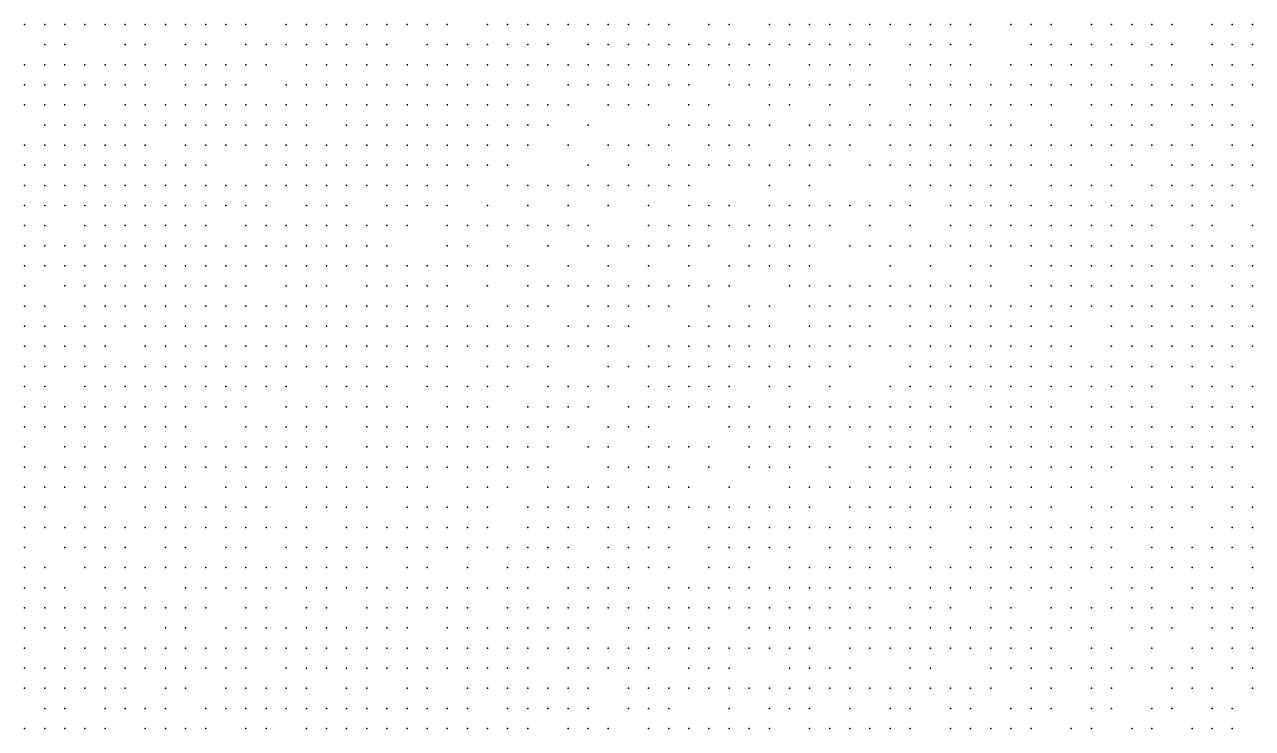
# Model space of a CAD drawing. Extents: x 429 to 793, y 817 to 1241.
# Drawn here: x 520.62 to 565.15, y 1055.32 to 1080.87 of the extents above; entities that cross this region are included whole.
import ezdxf

# ---------------------------------------------------------------- set-up
doc = ezdxf.new("R2010")
doc.units = 0

msp = doc.modelspace()

# ---------------------------------------------------------------- linework, layer by layer
for p in [(520.62, 1080.87, 203.53), (521.35, 1080.87, 204.2), (522.08, 1080.87, 204.663), (522.81, 1080.87, 205.017), (523.54, 1080.87, 205.739), (524.27, 1080.87, 206.213), (525, 1080.87, 206.627), (525.73, 1080.87, 206.96), (526.46, 1080.87, 207.293), (527.19, 1080.87, 207.543), (527.92, 1080.87, 207.777), (528.65, 1080.87, 208.1), (530.11, 1080.87, 209.117), (530.84, 1080.87, 209.36), (531.57, 1080.87, 209.727), (532.3, 1080.87, 209.963), (533.03, 1080.87, 210.33), (533.76, 1080.87, 210.603), (534.49, 1080.87, 210.547), (535.22, 1080.87, 210.82), (535.95, 1080.87, 211.093), (537.41, 1080.87, 211.27), (538.14, 1080.87, 211.563), (538.87, 1080.87, 211.515), (539.6, 1080.87, 211.832), (540.33, 1080.87, 211.82), (541.06, 1080.87, 212.08), (541.79, 1080.87, 212.603), (542.52, 1080.87, 212.6), (543.25, 1080.87, 212.98), (543.98, 1080.87, 213.478), (545.44, 1080.87, 213.715), (546.17, 1080.87, 213.985), (547.63, 1080.87, 214.26), (548.36, 1080.87, 214.573), (549.09, 1080.87, 214.475), (549.82, 1080.87, 214.545), (550.55, 1080.87, 214.685), (551.28, 1080.87, 214.772), (552.01, 1080.87, 214.815), (552.74, 1080.87, 214.672), (553.47, 1080.87, 214.95), (554.2, 1080.87, 214.777), (554.93, 1080.87, 215.053), (556.39, 1080.87, 214.7), (557.12, 1080.87, 214.707), (557.85, 1080.87, 214.713), (559.31, 1080.87, 214.72), (560.04, 1080.87, 214.663), (560.77, 1080.87, 214.548), (561.5, 1080.87, 214.375), (562.23, 1080.87, 214.205), (563.69, 1080.87, 213.975), (564.42, 1080.87, 213.84), (565.15, 1080.87, 213.738), (521.35, 1080.14, 204.09), (522.08, 1080.14, 204.517), (524.27, 1080.14, 206.197), (525, 1080.14, 206.61), (526.46, 1080.14, 207.277), (527.19, 1080.14, 207.61), (528.65, 1080.14, 208.366), (529.38, 1080.14, 208.927), (530.11, 1080.14, 209.273), (530.84, 1080.14, 209.49), (531.57, 1080.14, 209.857), (532.3, 1080.14, 210.093), (533.03, 1080.14, 210.613), (533.76, 1080.14, 210.792), (535.22, 1080.14, 211.15), (535.95, 1080.14, 211.423), (536.68, 1080.14, 211.477), (537.41, 1080.14, 211.62), (538.14, 1080.14, 211.68), (538.87, 1080.14, 212.09), (539.6, 1080.14, 212.15), (541.06, 1080.14, 212.595), (541.79, 1080.14, 212.743), (542.52, 1080.14, 212.82), (543.25, 1080.14, 213.037), (543.98, 1080.14, 213.145), (544.71, 1080.14, 213.073), (545.44, 1080.14, 213.31), (546.17, 1080.14, 213.49), (546.9, 1080.14, 213.918), (547.63, 1080.14, 213.85), (548.36, 1080.14, 214.163), (549.09, 1080.14, 214.063), (549.82, 1080.14, 214.13), (550.55, 1080.14, 214.27), (551.28, 1080.14, 214.357), (552.74, 1080.14, 214.443), (553.47, 1080.14, 214.53), (554.2, 1080.14, 214.587), (554.93, 1080.14, 214.643), (557.12, 1080.14, 214.63), (557.85, 1080.14, 214.607), (558.58, 1080.14, 214.55), (559.31, 1080.14, 214.522), (560.04, 1080.14, 214.433), (560.77, 1080.14, 214.423), (561.5, 1080.14, 214.28), (562.23, 1080.14, 214.137), (563.69, 1080.14, 214.02), (564.42, 1080.14, 213.885), (565.15, 1080.14, 213.833), (520.62, 1079.41, 203.117), (521.35, 1079.41, 203.603), (522.08, 1079.41, 204.477), (522.81, 1079.41, 204.863), (523.54, 1079.41, 205.747), (524.27, 1079.41, 206.16), (525, 1079.41, 206.573), (525.73, 1079.41, 207.092), (526.46, 1079.41, 207.333), (527.19, 1079.41, 207.938), (527.92, 1079.41, 208.047), (528.65, 1079.41, 208.693), (529.38, 1079.41, 209.04), (530.84, 1079.41, 209.62), (531.57, 1079.41, 209.96), (532.3, 1079.41, 210.197), (533.03, 1079.41, 210.537), (533.76, 1079.41, 210.895), (534.49, 1079.41, 211.074), (535.22, 1079.41, 211.253), (535.95, 1079.41, 211.527), (536.68, 1079.41, 211.8), (537.41, 1079.41, 211.97), (538.14, 1079.41, 212.365), (538.87, 1079.41, 212.497), (539.6, 1079.41, 212.76), (540.33, 1079.41, 212.722), (541.06, 1079.41, 212.855), (541.79, 1079.41, 212.947), (542.52, 1079.41, 213.3), (543.25, 1079.41, 213.343), (543.98, 1079.41, 213.647), (544.71, 1079.41, 213.418), (545.44, 1079.41, 213.97), (546.17, 1079.41, 214.01), (546.9, 1079.41, 214.117), (547.63, 1079.41, 214.33), (549.09, 1079.41, 214.383), (549.82, 1079.41, 214.437), (550.55, 1079.41, 214.49), (551.28, 1079.41, 214.697), (552.74, 1079.41, 214.673), (553.47, 1079.41, 214.65), (554.2, 1079.41, 214.753), (554.93, 1079.41, 214.855), (556.39, 1079.41, 214.77), (557.12, 1079.41, 214.72), (557.85, 1079.41, 214.727), (558.58, 1079.41, 214.67), (559.31, 1079.41, 214.643), (560.04, 1079.41, 214.647), (561.5, 1079.41, 214.36), (562.23, 1079.41, 214.248), (563.69, 1079.41, 214.073), (564.42, 1079.41, 213.93), (565.15, 1079.41, 213.852), (520.62, 1078.68, 203.07), (521.35, 1078.68, 203.97), (522.08, 1078.68, 204.357), (522.81, 1078.68, 204.833), (523.54, 1078.68, 205.717), (524.27, 1078.68, 206.123), (525, 1078.68, 206.537), (526.46, 1078.68, 207.28), (527.19, 1078.68, 207.69), (527.92, 1078.68, 208.483), (528.65, 1078.68, 208.807), (530.11, 1078.68, 209.387), (530.84, 1078.68, 209.713), (531.57, 1078.68, 210.037), (532.3, 1078.68, 210.404), (533.03, 1078.68, 210.64), (533.76, 1078.68, 210.913), (534.49, 1078.68, 211.187), (535.22, 1078.68, 211.357), (535.95, 1078.68, 211.63), (536.68, 1078.68, 211.903), (537.41, 1078.68, 212.073), (538.14, 1078.68, 212.32), (538.87, 1078.68, 212.628), (540.33, 1078.68, 213.07), (541.06, 1078.68, 213.293), (541.79, 1078.68, 213.207), (542.52, 1078.68, 213.56), (543.25, 1078.68, 213.77), (543.98, 1078.68, 213.98), (544.71, 1078.68, 214.19), (546.17, 1078.68, 214.397), (546.9, 1078.68, 214.603), (547.63, 1078.68, 214.57), (548.36, 1078.68, 214.86), (549.09, 1078.68, 214.885), (549.82, 1078.68, 214.91), (550.55, 1078.68, 214.96), (551.28, 1078.68, 215.01), (552.74, 1078.68, 215.06), (553.47, 1078.68, 215.11), (554.2, 1078.68, 215.053), (554.93, 1078.68, 215.007), (555.66, 1078.68, 214.973), (556.39, 1078.68, 214.94), (557.12, 1078.68, 214.893), (557.85, 1078.68, 214.847), (558.58, 1078.68, 214.8), (559.31, 1078.68, 214.67), (560.04, 1078.68, 214.63), (560.77, 1078.68, 214.447), (561.5, 1078.68, 214.343), (562.23, 1078.68, 214.232), (562.96, 1078.68, 214.12), (563.69, 1078.68, 214.057), (564.42, 1078.68, 213.93), (565.15, 1078.68, 213.827), (520.62, 1077.95, 202.93), (521.35, 1077.95, 203.85), (522.08, 1077.95, 204.297), (522.81, 1077.95, 204.743), (524.27, 1077.95, 206.063), (525, 1077.95, 206.5), (525.73, 1077.95, 206.91), (526.46, 1077.95, 207.377), (527.19, 1077.95, 208.127), (527.92, 1077.95, 208.523), (528.65, 1077.95, 208.92), (529.38, 1077.95, 209.153), (530.11, 1077.95, 209.48), (530.84, 1077.95, 209.807), (531.57, 1077.95, 210.13), (532.3, 1077.95, 210.481), (533.03, 1077.95, 210.717), (533.76, 1077.95, 210.99), (534.49, 1077.95, 211.263), (535.22, 1077.95, 211.46), (535.95, 1077.95, 211.733), (536.68, 1077.95, 212.007), (537.41, 1077.95, 212.177), (538.14, 1077.95, 212.423), (538.87, 1077.95, 212.758), (539.6, 1077.95, 212.89), (540.33, 1077.95, 213.2), (541.79, 1077.95, 213.41), (542.52, 1077.95, 213.65), (543.25, 1077.95, 213.817), (544.71, 1077.95, 214.045), (545.44, 1077.95, 214.357), (547.63, 1077.95, 214.81), (548.36, 1077.95, 214.822), (549.82, 1077.95, 214.897), (551.28, 1077.95, 214.973), (552.74, 1077.95, 215.027), (553.47, 1077.95, 215.063), (554.2, 1077.95, 215.04), (554.93, 1077.95, 214.97), (555.66, 1077.95, 214.937), (556.39, 1077.95, 214.903), (557.12, 1077.95, 214.857), (557.85, 1077.95, 214.81), (559.31, 1077.95, 214.757), (560.04, 1077.95, 214.597), (560.77, 1077.95, 214.47), (561.5, 1077.95, 214.327), (562.23, 1077.95, 214.215), (562.96, 1077.95, 214.183), (563.69, 1077.95, 214.057), (564.42, 1077.95, 213.93), (521.35, 1077.22, 203.25), (522.08, 1077.22, 204.113), (522.81, 1077.22, 204.56), (523.54, 1077.22, 205.288), (524.27, 1077.22, 206.035), (525, 1077.22, 206.297), (525.73, 1077.22, 207.023), (526.46, 1077.22, 207.193), (527.19, 1077.22, 207.798), (527.92, 1077.22, 208.34), (528.65, 1077.22, 208.757), (529.38, 1077.22, 209.247), (530.11, 1077.22, 209.617), (530.84, 1077.22, 209.9), (532.3, 1077.22, 210.557), (533.03, 1077.22, 210.793), (533.76, 1077.22, 211.067), (534.49, 1077.22, 211.343), (535.22, 1077.22, 211.54), (535.95, 1077.22, 211.907), (536.68, 1077.22, 212.093), (537.41, 1077.22, 212.353), (538.14, 1077.22, 212.527), (538.87, 1077.22, 212.773), (539.6, 1077.22, 213.02), (541.06, 1077.22, 213.38), (543.98, 1077.22, 213.9), (544.71, 1077.22, 214.07), (545.44, 1077.22, 214.215), (546.17, 1077.22, 214.525), (546.9, 1077.22, 214.608), (547.63, 1077.22, 214.775), (549.09, 1077.22, 214.835), (549.82, 1077.22, 214.848), (550.55, 1077.22, 214.91), (551.28, 1077.22, 214.943), (552.01, 1077.22, 214.985), (552.74, 1077.22, 214.98), (553.47, 1077.22, 215.017), (554.2, 1077.22, 214.97), (555.66, 1077.22, 214.923), (556.39, 1077.22, 214.867), (557.85, 1077.22, 214.77), (559.31, 1077.22, 214.723), (560.04, 1077.22, 214.563), (560.77, 1077.22, 214.437), (561.5, 1077.22, 214.31), (562.96, 1077.22, 214.183), (563.69, 1077.22, 214.057), (564.42, 1077.22, 213.93), (565.15, 1077.22, 213.85), (520.62, 1076.49, 202.65), (521.35, 1076.49, 203.097), (522.08, 1076.49, 203.96), (522.81, 1076.49, 204.377), (523.54, 1076.49, 205.26), (524.27, 1076.49, 205.677), (525, 1076.49, 206.093), (526.46, 1076.49, 207.01), (527.19, 1076.49, 207.615), (527.92, 1076.49, 208.177), (528.65, 1076.49, 208.593), (529.38, 1076.49, 209.093), (530.11, 1076.49, 209.463), (530.84, 1076.49, 209.747), (531.57, 1076.49, 210.07), (532.3, 1076.49, 210.547), (533.03, 1076.49, 210.87), (533.76, 1076.49, 211.147), (534.49, 1076.49, 211.423), (535.22, 1076.49, 211.62), (535.95, 1076.49, 211.887), (536.68, 1076.49, 212.24), (537.41, 1076.49, 212.427), (538.14, 1076.49, 212.6), (538.87, 1076.49, 212.875), (540.33, 1076.49, 213.228), (541.79, 1076.49, 213.587), (542.52, 1076.49, 213.74), (543.25, 1076.49, 213.907), (543.98, 1076.49, 214.073), (545.44, 1076.49, 214.24), (546.17, 1076.49, 214.407), (546.9, 1076.49, 214.573), (548.36, 1076.49, 214.74), (549.09, 1076.49, 214.78), (549.82, 1076.49, 214.82), (550.55, 1076.49, 214.86), (552.01, 1076.49, 214.897), (552.74, 1076.49, 214.933), (553.47, 1076.49, 214.97), (554.2, 1076.49, 214.923), (554.93, 1076.49, 214.877), (555.66, 1076.49, 214.877), (556.39, 1076.49, 214.83), (557.12, 1076.49, 214.783), (557.85, 1076.49, 214.738), (558.58, 1076.49, 214.737), (559.31, 1076.49, 214.647), (560.04, 1076.49, 214.584), (560.77, 1076.49, 214.478), (561.5, 1076.49, 214.372), (562.23, 1076.49, 214.283), (562.96, 1076.49, 214.173), (564.42, 1076.49, 213.92), (565.15, 1076.49, 213.84), (520.62, 1075.76, 202.497), (521.35, 1075.76, 202.943), (522.08, 1075.76, 203.807), (522.81, 1075.76, 204.223), (523.54, 1075.76, 205.057), (524.27, 1075.76, 205.473), (525, 1075.76, 205.89), (525.73, 1075.76, 206.428), (526.46, 1075.76, 206.75), (527.19, 1075.76, 207.18), (529.38, 1075.76, 208.93), (530.11, 1075.76, 209.267), (530.84, 1075.76, 209.593), (531.57, 1075.76, 209.917), (532.3, 1075.76, 210.243), (533.03, 1075.76, 210.72), (533.76, 1075.76, 211), (534.49, 1075.76, 211.456), (535.22, 1075.76, 211.7), (535.95, 1075.76, 211.967), (536.68, 1075.76, 212.233), (537.41, 1075.76, 212.5), (538.14, 1075.76, 212.73), (541.06, 1075.76, 213.435), (542.52, 1075.76, 213.795), (543.98, 1075.76, 214.045), (544.71, 1075.76, 214.112), (545.44, 1075.76, 214.245), (546.17, 1075.76, 214.372), (546.9, 1075.76, 214.435), (547.63, 1075.76, 214.588), (548.36, 1075.76, 214.685), (549.09, 1075.76, 214.743), (549.82, 1075.76, 214.763), (551.28, 1075.76, 214.853), (552.01, 1075.76, 214.845), (552.74, 1075.76, 214.884), (553.47, 1075.76, 214.923), (554.2, 1075.76, 214.877), (554.93, 1075.76, 214.83), (555.66, 1075.76, 214.83), (556.39, 1075.76, 214.787), (557.12, 1075.76, 214.74), (557.85, 1075.76, 214.695), (558.58, 1075.76, 214.671), (560.04, 1075.76, 214.541), (560.77, 1075.76, 214.435), (562.23, 1075.76, 214.257), (562.96, 1075.76, 214.147), (563.69, 1075.76, 214.037), (564.42, 1075.76, 213.91), (565.15, 1075.76, 213.83), (520.62, 1075.03, 202.278), (521.35, 1075.03, 202.643), (522.08, 1075.03, 203.657), (522.81, 1075.03, 204.073), (523.54, 1075.03, 204.843), (524.27, 1075.03, 205.26), (525, 1075.03, 205.677), (525.73, 1075.03, 206.215), (526.46, 1075.03, 206.697), (527.19, 1075.03, 207.36), (527.92, 1075.03, 207.717), (528.65, 1075.03, 208.073), (529.38, 1075.03, 208.767), (530.11, 1075.03, 209.103), (530.84, 1075.03, 209.44), (531.57, 1075.03, 209.767), (532.3, 1075.03, 210.093), (533.03, 1075.03, 210.57), (533.76, 1075.03, 210.85), (534.49, 1075.03, 211.162), (535.22, 1075.03, 211.407), (535.95, 1075.03, 211.82), (536.68, 1075.03, 212.087), (538.14, 1075.03, 212.553), (538.87, 1075.03, 212.845), (539.6, 1075.03, 212.96), (540.33, 1075.03, 213.19), (541.06, 1075.03, 213.41), (541.79, 1075.03, 213.643), (542.52, 1075.03, 213.85), (543.25, 1075.03, 213.948), (543.98, 1075.03, 214.05), (544.71, 1075.03, 214.117), (547.63, 1075.03, 214.533), (549.09, 1075.03, 214.688), (552.74, 1075.03, 214.837), (553.47, 1075.03, 214.877), (554.2, 1075.03, 214.83), (554.93, 1075.03, 214.83), (555.66, 1075.03, 214.787), (556.39, 1075.03, 214.743), (557.85, 1075.03, 214.653), (558.58, 1075.03, 214.628), (559.31, 1075.03, 214.56), (560.04, 1075.03, 214.45), (561.5, 1075.03, 214.34), (562.23, 1075.03, 214.23), (562.96, 1075.03, 214.12), (563.69, 1075.03, 214.01), (564.42, 1075.03, 213.9), (565.15, 1075.03, 213.702), (520.62, 1074.3, 202.073), (521.35, 1074.3, 202.507), (522.08, 1074.3, 203.323), (522.81, 1074.3, 203.707), (523.54, 1074.3, 204.09), (524.27, 1074.3, 205.047), (525, 1074.3, 205.463), (525.73, 1074.3, 205.893), (526.46, 1074.3, 206.34), (527.19, 1074.3, 206.787), (527.92, 1074.3, 207.54), (528.65, 1074.3, 207.897), (529.38, 1074.3, 208.462), (530.84, 1074.3, 209.267), (531.57, 1074.3, 209.6), (532.3, 1074.3, 210.133), (533.76, 1074.3, 210.7), (534.49, 1074.3, 210.98), (535.22, 1074.3, 211.26), (535.95, 1074.3, 211.673), (537.41, 1074.3, 212.28), (538.87, 1074.3, 212.605), (540.33, 1074.3, 212.95), (541.79, 1074.3, 213.47), (543.25, 1074.3, 213.808), (544.71, 1074.3, 214.007), (545.44, 1074.3, 214.25), (546.17, 1074.3, 214.377), (547.63, 1074.3, 214.503), (548.36, 1074.3, 214.63), (549.09, 1074.3, 214.667), (549.82, 1074.3, 214.703), (550.55, 1074.3, 214.555), (551.28, 1074.3, 214.74), (552.01, 1074.3, 214.77), (552.74, 1074.3, 214.8), (554.2, 1074.3, 214.83), (554.93, 1074.3, 214.787), (555.66, 1074.3, 214.743), (556.39, 1074.3, 214.487), (557.12, 1074.3, 214.612), (557.85, 1074.3, 214.523), (558.58, 1074.3, 214.435), (559.31, 1074.3, 214.35), (560.04, 1074.3, 214.335), (560.77, 1074.3, 214.3), (561.5, 1074.3, 214.075), (562.23, 1074.3, 214.04), (562.96, 1074.3, 213.91), (563.69, 1074.3, 213.82), (564.42, 1074.3, 213.727), (520.62, 1073.57, 202.023), (521.35, 1073.57, 202.407), (522.81, 1073.57, 203.57), (523.54, 1073.57, 203.953), (524.27, 1073.57, 204.727), (525, 1073.57, 205.1), (525.73, 1073.57, 205.823), (526.46, 1073.57, 206.207), (527.19, 1073.57, 206.59), (528.65, 1073.57, 207.72), (529.38, 1073.57, 208.285), (530.11, 1073.57, 208.753), (530.84, 1073.57, 209.093), (531.57, 1073.57, 209.427), (532.3, 1073.57, 209.76), (533.03, 1073.57, 210.087), (533.76, 1073.57, 210.533), (534.49, 1073.57, 210.813), (535.95, 1073.57, 211.337), (536.68, 1073.57, 211.793), (537.41, 1073.57, 211.738), (538.14, 1073.57, 212.06), (538.87, 1073.57, 212.277), (539.6, 1073.57, 212.658), (540.33, 1073.57, 212.71), (541.06, 1073.57, 213.09), (543.25, 1073.57, 213.585), (543.98, 1073.57, 213.765), (544.71, 1073.57, 213.723), (545.44, 1073.57, 213.965), (546.17, 1073.57, 213.917), (546.9, 1073.57, 214.155), (547.63, 1073.57, 214.21), (548.36, 1073.57, 214.32), (549.09, 1073.57, 214.353), (549.82, 1073.57, 214.37), (551.28, 1073.57, 214.425), (552.74, 1073.57, 214.482), (554.2, 1073.57, 214.505), (554.93, 1073.57, 214.465), (555.66, 1073.57, 214.466), (556.39, 1073.57, 214.273), (557.12, 1073.57, 214.398), (557.85, 1073.57, 214.31), (558.58, 1073.57, 214.183), (559.31, 1073.57, 214.14), (560.04, 1073.57, 214.05), (560.77, 1073.57, 214.11), (561.5, 1073.57, 213.96), (562.96, 1073.57, 213.74), (563.69, 1073.57, 213.647), (565.15, 1073.57, 213.553), (520.62, 1072.84, 201.873), (521.35, 1072.84, 202.342), (522.08, 1072.84, 202.745), (522.81, 1072.84, 203.433), (523.54, 1072.84, 203.817), (524.27, 1072.84, 204.577), (525, 1072.84, 204.95), (525.73, 1072.84, 205.503), (526.46, 1072.84, 206.013), (527.19, 1072.84, 206.397), (527.92, 1072.84, 207.148), (528.65, 1072.84, 207.427), (529.38, 1072.84, 207.98), (530.11, 1072.84, 208.293), (530.84, 1072.84, 208.607), (531.57, 1072.84, 209.253), (532.3, 1072.84, 209.587), (533.03, 1072.84, 209.92), (533.76, 1072.84, 210.367), (535.95, 1072.84, 211.01), (536.68, 1072.84, 211.415), (538.14, 1072.84, 211.815), (539.6, 1072.84, 212.33), (541.06, 1072.84, 212.72), (541.79, 1072.84, 213.015), (542.52, 1072.84, 213.117), (543.25, 1072.84, 213.32), (543.98, 1072.84, 213.44), (544.71, 1072.84, 213.56), (545.44, 1072.84, 213.68), (546.9, 1072.84, 213.845), (547.63, 1072.84, 213.9), (548.36, 1072.84, 214.01), (549.09, 1072.84, 214.043), (550.55, 1072.84, 214.24), (551.28, 1072.84, 214.11), (552.01, 1072.84, 214.29), (552.74, 1072.84, 214.145), (553.47, 1072.84, 214.157), (554.2, 1072.84, 214.18), (554.93, 1072.84, 214.14), (555.66, 1072.84, 214.1), (556.39, 1072.84, 214.253), (557.12, 1072.84, 214.06), (557.85, 1072.84, 214.017), (558.58, 1072.84, 213.973), (559.31, 1072.84, 213.93), (560.04, 1072.84, 213.808), (560.77, 1072.84, 213.84), (561.5, 1072.84, 213.75), (562.23, 1072.84, 213.66), (562.96, 1072.84, 213.567), (563.69, 1072.84, 213.473), (564.42, 1072.84, 213.406), (565.15, 1072.84, 213.38), (520.62, 1072.11, 201.743), (521.35, 1072.11, 202.147), (522.08, 1072.11, 202.55), (522.81, 1072.11, 203.303), (523.54, 1072.11, 203.68), (524.27, 1072.11, 204.053), (525, 1072.11, 204.8), (525.73, 1072.11, 205.203), (526.46, 1072.11, 205.82), (527.19, 1072.11, 206.203), (527.92, 1072.11, 206.64), (528.65, 1072.11, 207.04), (529.38, 1072.11, 207.44), (530.11, 1072.11, 208.06), (530.84, 1072.11, 208.373), (531.57, 1072.11, 208.687), (532.3, 1072.11, 209.02), (533.03, 1072.11, 209.353), (533.76, 1072.11, 209.945), (534.49, 1072.11, 210.34), (535.22, 1072.11, 210.48), (535.95, 1072.11, 210.76), (536.68, 1072.11, 211.03), (537.41, 1072.11, 211.493), (538.14, 1072.11, 211.57), (538.87, 1072.11, 211.95), (540.33, 1072.11, 212.445), (541.79, 1072.11, 212.73), (543.25, 1072.11, 213.035), (544.71, 1072.11, 213.27), (546.17, 1072.11, 213.38), (546.9, 1072.11, 213.605), (547.63, 1072.11, 213.77), (548.36, 1072.11, 213.695), (549.09, 1072.11, 213.878), (552.01, 1072.11, 213.96), (553.47, 1072.11, 213.995), (554.93, 1072.11, 213.982), (555.66, 1072.11, 213.877), (557.12, 1072.11, 213.843), (557.85, 1072.11, 213.887), (558.58, 1072.11, 213.692), (559.31, 1072.11, 213.713), (560.04, 1072.11, 213.592), (560.77, 1072.11, 213.47), (561.5, 1072.11, 213.533), (562.23, 1072.11, 213.46), (562.96, 1072.11, 213.39), (563.69, 1072.11, 213.255), (564.42, 1072.11, 213.229), (565.15, 1072.11, 213.027), (520.62, 1071.38, 201.63), (522.08, 1071.38, 202.38), (522.81, 1071.38, 203.19), (523.54, 1071.38, 203.553), (524.27, 1071.38, 203.913), (525, 1071.38, 204.287), (525.73, 1071.38, 205.063), (526.46, 1071.38, 205.467), (527.19, 1071.38, 206.01), (527.92, 1071.38, 206.41), (528.65, 1071.38, 206.853), (530.11, 1071.38, 207.547), (530.84, 1071.38, 208.14), (531.57, 1071.38, 208.453), (533.03, 1071.38, 209.113), (533.76, 1071.38, 209.44), (534.49, 1071.38, 209.97), (535.22, 1071.38, 209.987), (535.95, 1071.38, 210.39), (537.41, 1071.38, 211.053), (538.87, 1071.38, 211.773), (539.6, 1071.38, 211.977), (540.33, 1071.38, 211.83), (541.06, 1071.38, 212.18), (541.79, 1071.38, 212.37), (542.52, 1071.38, 212.74), (543.25, 1071.38, 212.75), (543.98, 1071.38, 212.982), (544.71, 1071.38, 212.915), (545.44, 1071.38, 212.97), (546.17, 1071.38, 213.08), (548.36, 1071.38, 213.455), (549.09, 1071.38, 213.562), (549.82, 1071.38, 213.745), (550.55, 1071.38, 213.758), (551.28, 1071.38, 213.785), (552.01, 1071.38, 213.802), (552.74, 1071.38, 213.81), (553.47, 1071.38, 213.66), (554.2, 1071.38, 213.845), (554.93, 1071.38, 213.693), (555.66, 1071.38, 213.66), (557.12, 1071.38, 213.627), (557.85, 1071.38, 213.583), (558.58, 1071.38, 213.54), (559.31, 1071.38, 213.497), (560.04, 1071.38, 213.375), (560.77, 1071.38, 213.407), (561.5, 1071.38, 213.333), (562.23, 1071.38, 213.26), (562.96, 1071.38, 213.19), (564.42, 1071.38, 213.053), (565.15, 1071.38, 212.85), (520.62, 1070.65, 201.45), (521.35, 1070.65, 201.92), (522.81, 1070.65, 203.063), (523.54, 1070.65, 203.427), (524.27, 1070.65, 203.787), (525, 1070.65, 204.147), (525.73, 1070.65, 204.52), (526.46, 1070.65, 205.287), (527.19, 1070.65, 205.65), (527.92, 1070.65, 206.183), (528.65, 1070.65, 206.627), (529.38, 1070.65, 206.983), (530.11, 1070.65, 207.602), (530.84, 1070.65, 207.798), (531.57, 1070.65, 207.987), (532.3, 1070.65, 208.592), (533.03, 1070.65, 208.896), (533.76, 1070.65, 209.2), (534.49, 1070.65, 209.473), (535.22, 1070.65, 209.995), (535.95, 1070.65, 210.02), (536.68, 1070.65, 210.537), (538.14, 1070.65, 211.18), (538.87, 1070.65, 211.38), (539.6, 1070.65, 211.48), (541.06, 1070.65, 211.785), (541.79, 1070.65, 212.125), (542.52, 1070.65, 212.163), (543.25, 1070.65, 212.35), (543.98, 1070.65, 212.63), (545.44, 1070.65, 212.795), (546.9, 1070.65, 213.18), (547.63, 1070.65, 213.28), (549.09, 1070.65, 213.38), (549.82, 1070.65, 213.42), (550.55, 1070.65, 213.433), (551.28, 1070.65, 213.46), (552.01, 1070.65, 213.277), (552.74, 1070.65, 213.477), (553.47, 1070.65, 213.493), (554.2, 1070.65, 213.51), (554.93, 1070.65, 213.477), (555.66, 1070.65, 213.345), (556.39, 1070.65, 213.443), (557.12, 1070.65, 213.41), (557.85, 1070.65, 213.367), (558.58, 1070.65, 213.323), (559.31, 1070.65, 213.14), (560.04, 1070.65, 213.28), (560.77, 1070.65, 213.207), (561.5, 1070.65, 213.133), (562.23, 1070.65, 213.06), (562.96, 1070.65, 212.969), (563.69, 1070.65, 212.878), (564.42, 1070.65, 212.788), (565.15, 1070.65, 212.743), (520.62, 1069.92, 201.43), (521.35, 1069.92, 201.83), (522.08, 1069.92, 202.21), (522.81, 1069.92, 202.573), (523.54, 1069.92, 203.3), (524.27, 1069.92, 203.66), (525, 1069.92, 204.02), (525.73, 1069.92, 204.38), (526.46, 1069.92, 204.925), (527.19, 1069.92, 205.107), (527.92, 1069.92, 206.003), (528.65, 1069.92, 206.4), (529.38, 1069.92, 206.757), (530.11, 1069.92, 207.093), (530.84, 1069.92, 207.423), (531.57, 1069.92, 207.753), (532.3, 1069.92, 208.077), (533.03, 1069.92, 208.659), (533.76, 1069.92, 208.963), (534.49, 1069.92, 209.237), (535.22, 1069.92, 209.51), (535.95, 1069.92, 209.773), (536.68, 1069.92, 210.023), (537.41, 1069.92, 210.533), (538.14, 1069.92, 210.79), (538.87, 1069.92, 210.99), (540.33, 1069.92, 211.435), (541.06, 1069.92, 211.39), (541.79, 1069.92, 211.73), (542.52, 1069.92, 211.763), (544.71, 1069.92, 212.51), (545.44, 1069.92, 212.39), (546.17, 1069.92, 212.675), (546.9, 1069.92, 212.548), (547.63, 1069.92, 212.875), (549.09, 1069.92, 212.975), (549.82, 1069.92, 213.012), (550.55, 1069.92, 213.03), (551.28, 1069.92, 213.07), (552.74, 1069.92, 213.095), (553.47, 1069.92, 213.233), (554.2, 1069.92, 213.26), (554.93, 1069.92, 213.312), (555.66, 1069.92, 213.115), (556.39, 1069.92, 213.148), (557.12, 1069.92, 213.18), (557.85, 1069.92, 213.09), (558.58, 1069.92, 213.093), (560.04, 1069.92, 213.073), (560.77, 1069.92, 213.053), (561.5, 1069.92, 212.94), (562.23, 1069.92, 212.907), (562.96, 1069.92, 212.816), (563.69, 1069.92, 212.725), (564.42, 1069.92, 212.66), (565.15, 1069.92, 212.637), (520.62, 1069.19, 201.37), (521.35, 1069.19, 201.76), (522.08, 1069.19, 202.12), (522.81, 1069.19, 202.497), (523.54, 1069.19, 203.185), (525, 1069.19, 203.943), (525.73, 1069.19, 204.555), (526.46, 1069.19, 204.73), (527.19, 1069.19, 205.1), (527.92, 1069.19, 205.758), (528.65, 1069.19, 206.177), (529.38, 1069.19, 206.53), (530.11, 1069.19, 206.86), (530.84, 1069.19, 207.19), (531.57, 1069.19, 207.52), (532.3, 1069.19, 207.843), (533.03, 1069.19, 208.423), (533.76, 1069.19, 208.727), (534.49, 1069.19, 209), (535.22, 1069.19, 209.263), (535.95, 1069.19, 209.527), (536.68, 1069.19, 209.777), (537.41, 1069.19, 210.027), (538.14, 1069.19, 210.41), (538.87, 1069.19, 210.75), (539.6, 1069.19, 210.71), (540.33, 1069.19, 210.808), (541.06, 1069.19, 211.005), (541.79, 1069.19, 211.332), (543.25, 1069.19, 211.95), (543.98, 1069.19, 211.832), (544.71, 1069.19, 212.057), (545.44, 1069.19, 212.163), (546.17, 1069.19, 212.27), (546.9, 1069.19, 212.37), (547.63, 1069.19, 212.42), (548.36, 1069.19, 212.47), (549.09, 1069.19, 212.57), (549.82, 1069.19, 212.607), (550.55, 1069.19, 212.643), (551.28, 1069.19, 212.855), (552.01, 1069.19, 212.887), (552.74, 1069.19, 212.707), (553.47, 1069.19, 212.983), (554.2, 1069.19, 213.01), (554.93, 1069.19, 212.997), (555.66, 1069.19, 212.747), (556.39, 1069.19, 212.983), (557.12, 1069.19, 212.95), (557.85, 1069.19, 212.907), (558.58, 1069.19, 212.887), (560.04, 1069.19, 212.867), (560.77, 1069.19, 212.847), (561.5, 1069.19, 212.827), (562.23, 1069.19, 212.77), (562.96, 1069.19, 212.663), (563.69, 1069.19, 212.577), (564.42, 1069.19, 212.553), (565.15, 1069.19, 212.53), (520.62, 1068.46, 201.31), (521.35, 1068.46, 201.67), (522.08, 1068.46, 202.03), (522.81, 1068.46, 202.723), (523.54, 1068.46, 202.783), (524.27, 1068.46, 203.507), (525, 1068.46, 203.847), (525.73, 1068.46, 204.187), (526.46, 1068.46, 204.517), (527.19, 1068.46, 204.905), (527.92, 1068.46, 205.563), (528.65, 1068.46, 205.967), (529.38, 1068.46, 206.29), (530.11, 1068.46, 206.613), (530.84, 1068.46, 206.775), (531.57, 1068.46, 207.27), (532.3, 1068.46, 207.638), (533.03, 1068.46, 208), (533.76, 1068.46, 208.31), (534.49, 1068.46, 208.753), (535.22, 1068.46, 209.017), (535.95, 1068.46, 209.28), (537.41, 1068.46, 209.53), (538.14, 1068.46, 210.027), (538.87, 1068.46, 210.37), (539.6, 1068.46, 210.325), (541.79, 1068.46, 211.185), (542.52, 1068.46, 211.275), (543.25, 1068.46, 211.217), (543.98, 1068.46, 211.555), (544.71, 1068.46, 211.715), (545.44, 1068.46, 211.77), (546.17, 1068.46, 211.88), (546.9, 1068.46, 212.147), (547.63, 1068.46, 212.025), (548.36, 1068.46, 212.298), (549.09, 1068.46, 212.175), (549.82, 1068.46, 212.4), (550.55, 1068.46, 212.255), (552.74, 1068.46, 212.602), (553.47, 1068.46, 212.681), (554.2, 1068.46, 212.523), (554.93, 1068.46, 212.691), (555.66, 1068.46, 212.622), (556.39, 1068.46, 212.733), (557.12, 1068.46, 212.72), (557.85, 1068.46, 212.7), (558.58, 1068.46, 212.602), (559.31, 1068.46, 212.68), (560.04, 1068.46, 212.66), (560.77, 1068.46, 212.64), (561.5, 1068.46, 212.62), (562.23, 1068.46, 212.483), (562.96, 1068.46, 212.6), (563.69, 1068.46, 212.523), (564.42, 1068.46, 212.527), (520.62, 1067.73, 201.27), (521.35, 1067.73, 201.65), (522.81, 1067.73, 202.683), (523.54, 1067.73, 203.07), (524.27, 1067.73, 203.41), (525, 1067.73, 203.75), (525.73, 1067.73, 204.09), (526.46, 1067.73, 204.42), (527.19, 1067.73, 204.75), (527.92, 1067.73, 205.403), (528.65, 1067.73, 205.727), (529.38, 1067.73, 206.05), (530.11, 1067.73, 206.373), (531.57, 1067.73, 206.897), (532.3, 1067.73, 207.51), (533.03, 1067.73, 207.82), (533.76, 1067.73, 208.13), (535.22, 1067.73, 208.605), (535.95, 1067.73, 208.849), (536.68, 1067.73, 209.093), (537.41, 1067.73, 209.343), (538.14, 1067.73, 209.593), (539.6, 1067.73, 210.03), (540.33, 1067.73, 210.423), (541.06, 1067.73, 210.62), (541.79, 1067.73, 210.8), (543.25, 1067.73, 210.98), (543.98, 1067.73, 211.16), (544.71, 1067.73, 211.27), (545.44, 1067.73, 211.38), (546.17, 1067.73, 211.49), (547.63, 1067.73, 211.587), (548.36, 1067.73, 211.902), (549.82, 1067.73, 212.005), (552.01, 1067.73, 212.305), (552.74, 1067.73, 212.365), (553.47, 1067.73, 212.208), (554.2, 1067.73, 212.287), (554.93, 1067.73, 212.454), (555.66, 1067.73, 212.385), (556.39, 1067.73, 212.287), (557.12, 1067.73, 212.3), (557.85, 1067.73, 212.523), (558.58, 1067.73, 212.425), (559.31, 1067.73, 212.454), (560.04, 1067.73, 212.483), (560.77, 1067.73, 212.424), (561.5, 1067.73, 212.443), (562.96, 1067.73, 212.47), (563.69, 1067.73, 212.497), (564.42, 1067.73, 212.445), (565.15, 1067.73, 212.448), (520.62, 1067, 201.257), (521.35, 1067, 201.59), (522.08, 1067, 201.97), (522.81, 1067, 202.655), (523.54, 1067, 202.985), (524.27, 1067, 203.308), (525, 1067, 203.677), (525.73, 1067, 204.017), (526.46, 1067, 204.347), (527.19, 1067, 204.677), (527.92, 1067, 205.267), (528.65, 1067, 205.658), (530.11, 1067, 206.19), (530.84, 1067, 206.697), (531.57, 1067, 207.02), (532.3, 1067, 207.33), (533.03, 1067, 207.64), (533.76, 1067, 207.68), (534.49, 1067, 208.105), (535.95, 1067, 208.663), (536.68, 1067, 208.907), (537.41, 1067, 209.157), (538.87, 1067, 209.745), (539.6, 1067, 209.935), (540.33, 1067, 210.03), (541.06, 1067, 210.325), (542.52, 1067, 210.595), (543.25, 1067, 210.682), (543.98, 1067, 210.855), (544.71, 1067, 211.102), (545.44, 1067, 211.045), (546.17, 1067, 211.268), (546.9, 1067, 211.423), (548.36, 1067, 211.683), (549.09, 1067, 211.78), (549.82, 1067, 211.83), (550.55, 1067, 211.782), (551.28, 1067, 211.88), (552.01, 1067, 211.93), (552.74, 1067, 211.97), (553.47, 1067, 212.01), (554.2, 1067, 212.05), (555.66, 1067, 212.063), (556.39, 1067, 212.077), (557.12, 1067, 212.09), (557.85, 1067, 212.313), (559.31, 1067, 212.327), (560.04, 1067, 212.307), (560.77, 1067, 212.287), (561.5, 1067, 212.313), (562.96, 1067, 212.34), (563.69, 1067, 212.367), (564.42, 1067, 212.393), (565.15, 1067, 212.367), (520.62, 1066.27, 201.217), (521.35, 1066.27, 201.563), (522.08, 1066.27, 201.91), (522.81, 1066.27, 202.57), (523.54, 1066.27, 202.9), (524.27, 1066.27, 203.223), (525, 1066.27, 203.547), (525.73, 1066.27, 203.943), (526.46, 1066.27, 204.273), (528.65, 1066.27, 205.453), (529.38, 1066.27, 205.845), (530.11, 1066.27, 205.985), (530.84, 1066.27, 206.488), (531.57, 1066.27, 206.805), (533.03, 1066.27, 207.26), (533.76, 1066.27, 207.53), (534.49, 1066.27, 207.955), (535.22, 1066.27, 208.26), (535.95, 1066.27, 208.415), (536.68, 1066.27, 208.567), (537.41, 1066.27, 208.967), (538.14, 1066.27, 209.234), (538.87, 1066.27, 209.46), (539.6, 1066.27, 209.65), (540.33, 1066.27, 209.84), (541.79, 1066.27, 210.312), (542.52, 1066.27, 210.29), (543.25, 1066.27, 210.377), (546.17, 1066.27, 211.21), (546.9, 1066.27, 211.142), (547.63, 1066.27, 211.355), (548.36, 1066.27, 211.408), (549.09, 1066.27, 211.515), (549.82, 1066.27, 211.595), (550.55, 1066.27, 211.635), (551.28, 1066.27, 211.709), (552.01, 1066.27, 211.783), (552.74, 1066.27, 211.777), (553.47, 1066.27, 211.863), (554.2, 1066.27, 211.94), (554.93, 1066.27, 212.018), (555.66, 1066.27, 212.042), (556.39, 1066.27, 212.009), (557.12, 1066.27, 212.033), (557.85, 1066.27, 212.086), (558.58, 1066.27, 212.082), (559.31, 1066.27, 212.117), (560.04, 1066.27, 212.13), (560.77, 1066.27, 212.168), (561.5, 1066.27, 212.182), (562.23, 1066.27, 212.196), (562.96, 1066.27, 212.21), (563.69, 1066.27, 212.237), (564.42, 1066.27, 212.262), (565.15, 1066.27, 212.288), (520.62, 1065.54, 201.237), (522.08, 1065.54, 202.17), (522.81, 1065.54, 202.413), (523.54, 1065.54, 202.917), (525, 1065.54, 203.563), (525.73, 1065.54, 203.883), (526.46, 1065.54, 204.322), (527.19, 1065.54, 204.541), (527.92, 1065.54, 205.053), (528.65, 1065.54, 205.347), (529.38, 1065.54, 205.64), (530.11, 1065.54, 205.957), (530.84, 1065.54, 206.273), (531.57, 1065.54, 206.59), (533.03, 1065.54, 206.893), (533.76, 1065.54, 207.38), (534.49, 1065.54, 207.65), (535.22, 1065.54, 208.11), (535.95, 1065.54, 208.16), (536.68, 1065.54, 208.413), (537.41, 1065.54, 208.65), (538.14, 1065.54, 209.071), (538.87, 1065.54, 209.297), (539.6, 1065.54, 209.487), (541.06, 1065.54, 209.677), (541.79, 1065.54, 210.03), (543.25, 1065.54, 210.29), (543.98, 1065.54, 210.55), (544.71, 1065.54, 210.677), (545.44, 1065.54, 210.803), (546.9, 1065.54, 210.93), (547.63, 1065.54, 211.09), (548.36, 1065.54, 211.143), (549.09, 1065.54, 211.25), (549.82, 1065.54, 211.33), (551.28, 1065.54, 211.562), (552.01, 1065.54, 211.637), (552.74, 1065.54, 211.677), (553.47, 1065.54, 211.753), (554.2, 1065.54, 211.83), (555.66, 1065.54, 211.985), (556.39, 1065.54, 211.963), (557.12, 1065.54, 211.977), (557.85, 1065.54, 212.029), (558.58, 1065.54, 212.025), (559.31, 1065.54, 212.06), (560.04, 1065.54, 212.127), (560.77, 1065.54, 212.18), (561.5, 1065.54, 212.205), (562.23, 1065.54, 212.219), (562.96, 1065.54, 212.233), (563.69, 1065.54, 212.283), (564.42, 1065.54, 212.285), (565.15, 1065.54, 212.333), (520.62, 1064.81, 201.257), (521.35, 1064.81, 201.6), (522.08, 1064.81, 202.273), (522.81, 1064.81, 202.603), (523.54, 1064.81, 202.933), (524.27, 1064.81, 203.257), (525, 1064.81, 203.577), (525.73, 1064.81, 203.897), (526.46, 1064.81, 204.335), (527.19, 1064.81, 204.554), (527.92, 1064.81, 205.067), (528.65, 1064.81, 205.36), (529.38, 1064.81, 205.653), (530.11, 1064.81, 205.95), (530.84, 1064.81, 206.112), (531.57, 1064.81, 206.344), (532.3, 1064.81, 206.583), (533.03, 1064.81, 206.887), (533.76, 1064.81, 207.197), (534.49, 1064.81, 207.5), (535.22, 1064.81, 207.863), (535.95, 1064.81, 208.062), (536.68, 1064.81, 208.26), (537.41, 1064.81, 208.497), (538.14, 1064.81, 208.733), (538.87, 1064.81, 209.133), (539.6, 1064.81, 209.323), (541.79, 1064.81, 209.775), (542.52, 1064.81, 210.03), (543.25, 1064.81, 210.03), (543.98, 1064.81, 210.29), (545.44, 1064.81, 210.553), (546.9, 1064.81, 210.7), (547.63, 1064.81, 210.912), (548.36, 1064.81, 211.072), (549.82, 1064.81, 211.212), (551.28, 1064.81, 211.28), (552.01, 1064.81, 211.49), (552.74, 1064.81, 211.567), (553.47, 1064.81, 211.643), (554.2, 1064.81, 211.647), (554.93, 1064.81, 211.72), (555.66, 1064.81, 211.787), (556.39, 1064.81, 211.853), (557.12, 1064.81, 211.92), (557.85, 1064.81, 211.973), (558.58, 1064.81, 211.987), (559.31, 1064.81, 212.053), (560.04, 1064.81, 212.123), (561.5, 1064.81, 212.177), (562.23, 1064.81, 212.242), (562.96, 1064.81, 212.28), (563.69, 1064.81, 212.282), (564.42, 1064.81, 212.33), (520.62, 1064.08, 201.458), (521.35, 1064.08, 201.96), (522.08, 1064.08, 202.29), (522.81, 1064.08, 202.62), (523.54, 1064.08, 202.95), (524.27, 1064.08, 203.27), (525, 1064.08, 203.678), (525.73, 1064.08, 203.91), (526.46, 1064.08, 204.207), (527.92, 1064.08, 204.787), (528.65, 1064.08, 205.373), (529.38, 1064.08, 205.667), (530.11, 1064.08, 205.963), (530.84, 1064.08, 206.105), (531.57, 1064.08, 206.338), (532.3, 1064.08, 206.577), (533.03, 1064.08, 206.88), (533.76, 1064.08, 207.19), (534.49, 1064.08, 207.473), (535.22, 1064.08, 207.72), (536.68, 1064.08, 208.227), (537.41, 1064.08, 208.463), (538.14, 1064.08, 208.7), (539.6, 1064.08, 209.093), (540.33, 1064.08, 209.235), (541.06, 1064.08, 209.378), (541.79, 1064.08, 209.52), (543.25, 1064.08, 209.86), (543.98, 1064.08, 210.03), (544.71, 1064.08, 210.255), (546.17, 1064.08, 210.323), (548.36, 1064.08, 210.878), (549.09, 1064.08, 211.055), (549.82, 1064.08, 211.018), (550.55, 1064.08, 211.175), (551.28, 1064.08, 211.183), (552.01, 1064.08, 211.297), (552.74, 1064.08, 211.507), (553.47, 1064.08, 211.515), (554.2, 1064.08, 211.587), (554.93, 1064.08, 211.66), (555.66, 1064.08, 211.79), (556.39, 1064.08, 211.825), (557.12, 1064.08, 211.82), (557.85, 1064.08, 211.9), (558.58, 1064.08, 211.985), (559.31, 1064.08, 212.075), (560.77, 1064.08, 212.165), (561.5, 1064.08, 212.21), (562.23, 1064.08, 212.255), (562.96, 1064.08, 212.317), (563.69, 1064.08, 212.355), (564.42, 1064.08, 212.38), (565.15, 1064.08, 212.405), (520.62, 1063.35, 201.485), (521.35, 1063.35, 201.987), (522.81, 1063.35, 202.722), (523.54, 1063.35, 202.977), (525, 1063.35, 203.708), (525.73, 1063.35, 203.94), (526.46, 1063.35, 204.237), (527.19, 1063.35, 204.533), (527.92, 1063.35, 205.048), (528.65, 1063.35, 205.258), (529.38, 1063.35, 205.68), (530.84, 1063.35, 205.977), (531.57, 1063.35, 206.273), (532.3, 1063.35, 206.57), (533.03, 1063.35, 206.853), (534.49, 1063.35, 207.447), (535.22, 1063.35, 207.693), (535.95, 1063.35, 207.995), (536.68, 1063.35, 208.193), (537.41, 1063.35, 208.43), (538.87, 1063.35, 208.667), (539.6, 1063.35, 208.903), (540.33, 1063.35, 209.215), (541.06, 1063.35, 209.358), (541.79, 1063.35, 209.5), (542.52, 1063.35, 209.67), (543.25, 1063.35, 209.84), (543.98, 1063.35, 210.023), (544.71, 1063.35, 210.183), (545.44, 1063.35, 210.253), (546.17, 1063.35, 210.362), (546.9, 1063.35, 210.477), (547.63, 1063.35, 210.6), (548.36, 1063.35, 210.73), (549.09, 1063.35, 210.86), (550.55, 1063.35, 210.973), (551.28, 1063.35, 211.127), (552.01, 1063.35, 211.2), (552.74, 1063.35, 211.41), (553.47, 1063.35, 211.523), (554.2, 1063.35, 211.527), (554.93, 1063.35, 211.6), (555.66, 1063.35, 211.635), (556.39, 1063.35, 211.73), (557.12, 1063.35, 211.8), (557.85, 1063.35, 211.88), (559.31, 1063.35, 212.05), (560.04, 1063.35, 212.095), (560.77, 1063.35, 212.16), (561.5, 1063.35, 212.213), (562.23, 1063.35, 212.283), (562.96, 1063.35, 212.353), (564.42, 1063.35, 212.43), (565.15, 1063.35, 212.455), (520.62, 1062.62, 201.67), (521.35, 1062.62, 202.013), (522.08, 1062.62, 202.343), (522.81, 1062.62, 202.673), (523.54, 1062.62, 203.003), (524.27, 1062.62, 203.327), (525, 1062.62, 203.738), (525.73, 1062.62, 203.97), (526.46, 1062.62, 204.267), (527.19, 1062.62, 204.567), (527.92, 1062.62, 204.867), (528.65, 1062.62, 205.295), (529.38, 1062.62, 205.506), (530.11, 1062.62, 205.717), (530.84, 1062.62, 206.013), (532.3, 1062.62, 206.593), (533.03, 1062.62, 207.002), (533.76, 1062.62, 207.211), (534.49, 1062.62, 207.433), (535.22, 1062.62, 207.667), (535.95, 1062.62, 207.913), (536.68, 1062.62, 208.16), (537.41, 1062.62, 208.397), (538.87, 1062.62, 208.695), (539.6, 1062.62, 208.87), (540.33, 1062.62, 209.067), (541.06, 1062.62, 209.337), (541.79, 1062.62, 209.48), (542.52, 1062.62, 209.65), (543.25, 1062.62, 209.833), (543.98, 1062.62, 210.017), (545.44, 1062.62, 210.26), (546.17, 1062.62, 210.368), (546.9, 1062.62, 210.483), (547.63, 1062.62, 210.613), (548.36, 1062.62, 210.737), (549.09, 1062.62, 210.887), (549.82, 1062.62, 210.98), (550.55, 1062.62, 211.053), (551.28, 1062.62, 211.173), (552.01, 1062.62, 211.247), (552.74, 1062.62, 211.36), (553.47, 1062.62, 211.427), (554.93, 1062.62, 211.54), (555.66, 1062.62, 211.62), (556.39, 1062.62, 211.735), (557.12, 1062.62, 211.798), (557.85, 1062.62, 211.86), (558.58, 1062.62, 211.958), (559.31, 1062.62, 212.02), (560.04, 1062.62, 212.115), (560.77, 1062.62, 212.18), (561.5, 1062.62, 212.25), (562.23, 1062.62, 212.32), (563.69, 1062.62, 212.39), (564.42, 1062.62, 212.453), (565.15, 1062.62, 212.505), (520.62, 1061.89, 201.783), (522.08, 1061.89, 202.37), (522.81, 1061.89, 202.803), (523.54, 1061.89, 203.03), (524.27, 1061.89, 203.557), (525.73, 1061.89, 204), (526.46, 1061.89, 204.3), (527.92, 1061.89, 204.9), (528.65, 1061.89, 205.197), (530.11, 1061.89, 205.753), (530.84, 1061.89, 206.05), (531.57, 1061.89, 206.333), (532.3, 1061.89, 206.617), (533.03, 1061.89, 207.015), (533.76, 1061.89, 207.224), (534.49, 1061.89, 207.447), (535.22, 1061.89, 207.693), (535.95, 1061.89, 207.927), (536.68, 1061.89, 208.173), (537.41, 1061.89, 208.345), (538.14, 1061.89, 208.53), (538.87, 1061.89, 208.705), (539.6, 1061.89, 208.88), (540.33, 1061.89, 209.17), (541.79, 1061.89, 209.46), (542.52, 1061.89, 209.643), (543.25, 1061.89, 209.827), (543.98, 1061.89, 210.01), (545.44, 1061.89, 210.17), (546.17, 1061.89, 210.375), (546.9, 1061.89, 210.49), (547.63, 1061.89, 210.64), (548.36, 1061.89, 210.763), (549.82, 1061.89, 210.913), (550.55, 1061.89, 211.1), (551.28, 1061.89, 211.22), (552.01, 1061.89, 211.293), (552.74, 1061.89, 211.407), (553.47, 1061.89, 211.473), (554.93, 1061.89, 211.603), (555.66, 1061.89, 211.717), (556.39, 1061.89, 211.805), (557.12, 1061.89, 211.868), (557.85, 1061.89, 211.93), (558.58, 1061.89, 212.027), (559.31, 1061.89, 212.055), (560.04, 1061.89, 212.152), (561.5, 1061.89, 212.32), (562.23, 1061.89, 212.32), (562.96, 1061.89, 212.355), (563.69, 1061.89, 212.46), (564.42, 1061.89, 212.52), (565.15, 1061.89, 212.585), (520.62, 1061.16, 201.863), (521.35, 1061.16, 202.2), (522.81, 1061.16, 202.887), (523.54, 1061.16, 203.113), (524.27, 1061.16, 203.64), (525, 1061.16, 203.82), (525.73, 1061.16, 204.083), (526.46, 1061.16, 204.497), (527.19, 1061.16, 204.792), (527.92, 1061.16, 204.993), (528.65, 1061.16, 205.29), (529.38, 1061.16, 205.493), (530.11, 1061.16, 205.79), (530.84, 1061.16, 206.262), (531.57, 1061.16, 206.451), (532.3, 1061.16, 206.64), (533.03, 1061.16, 206.913), (534.49, 1061.16, 207.46), (535.22, 1061.16, 207.707), (536.68, 1061.16, 208.187), (538.14, 1061.16, 208.42), (538.87, 1061.16, 208.715), (539.6, 1061.16, 208.89), (540.33, 1061.16, 209.18), (541.06, 1061.16, 209.293), (541.79, 1061.16, 209.5), (542.52, 1061.16, 209.673), (543.25, 1061.16, 209.78), (543.98, 1061.16, 209.91), (545.44, 1061.16, 210.2), (546.17, 1061.16, 210.36), (546.9, 1061.16, 210.533), (548.36, 1061.16, 210.79), (549.09, 1061.16, 210.842), (549.82, 1061.16, 210.94), (550.55, 1061.16, 211.073), (551.28, 1061.16, 211.207), (552.01, 1061.16, 211.34), (553.47, 1061.16, 211.47), (554.2, 1061.16, 211.6), (554.93, 1061.16, 211.667), (555.66, 1061.16, 211.78), (556.39, 1061.16, 211.893), (557.12, 1061.16, 211.938), (557.85, 1061.16, 212), (558.58, 1061.16, 212.107), (559.31, 1061.16, 212.125), (560.04, 1061.16, 212.21), (560.77, 1061.16, 212.313), (561.5, 1061.16, 212.387), (562.23, 1061.16, 212.46), (562.96, 1061.16, 212.425), (563.69, 1061.16, 212.53), (565.15, 1061.16, 212.59), (520.62, 1060.43, 201.943), (521.35, 1060.43, 202.28), (522.08, 1060.43, 202.613), (523.54, 1060.43, 203.197), (524.27, 1060.43, 203.52), (525, 1060.43, 203.843), (526.46, 1060.43, 204.59), (527.19, 1060.43, 204.885), (527.92, 1060.43, 205.087), (528.65, 1060.43, 205.383), (529.38, 1060.43, 205.68), (530.11, 1060.43, 205.883), (530.84, 1060.43, 206.355), (531.57, 1060.43, 206.544), (532.3, 1060.43, 206.733), (533.03, 1060.43, 206.962), (533.76, 1060.43, 207.325), (534.49, 1060.43, 207.55), (535.22, 1060.43, 207.797), (535.95, 1060.43, 207.953), (536.68, 1060.43, 208.038), (537.41, 1060.43, 208.397), (538.14, 1060.43, 208.595), (538.87, 1060.43, 208.667), (540.33, 1060.43, 209.107), (541.06, 1060.43, 209.313), (541.79, 1060.43, 209.52), (542.52, 1060.43, 209.693), (543.98, 1060.43, 209.94), (544.71, 1060.43, 210.07), (545.44, 1060.43, 210.23), (546.17, 1060.43, 210.403), (546.9, 1060.43, 210.577), (547.63, 1060.43, 210.74), (548.36, 1060.43, 210.8), (549.09, 1060.43, 210.903), (549.82, 1060.43, 210.997), (550.55, 1060.43, 211.111), (551.28, 1060.43, 211.283), (552.01, 1060.43, 211.407), (552.74, 1060.43, 211.493), (553.47, 1060.43, 211.572), (554.2, 1060.43, 211.651), (554.93, 1060.43, 211.73), (555.66, 1060.43, 211.843), (556.39, 1060.43, 211.937), (557.12, 1060.43, 211.957), (557.85, 1060.43, 212.07), (558.58, 1060.43, 212.173), (560.04, 1060.43, 212.319), (560.77, 1060.43, 212.38), (561.5, 1060.43, 212.453), (562.96, 1060.43, 212.527), (563.69, 1060.43, 212.6), (564.42, 1060.43, 212.67), (565.15, 1060.43, 212.663), (520.62, 1059.7, 202.14), (521.35, 1059.7, 202.37), (522.08, 1059.7, 202.825), (522.81, 1059.7, 203.097), (523.54, 1059.7, 203.28), (524.27, 1059.7, 203.817), (525, 1059.7, 204.033), (525.73, 1059.7, 204.25), (526.46, 1059.7, 204.56), (527.19, 1059.7, 204.87), (528.65, 1059.7, 205.477), (529.38, 1059.7, 205.773), (530.84, 1059.7, 206.26), (531.57, 1059.7, 206.637), (533.03, 1059.7, 207.1), (533.76, 1059.7, 207.37), (534.49, 1059.7, 207.64), (535.22, 1059.7, 207.887), (535.95, 1059.7, 208.133), (536.68, 1059.7, 208.128), (538.14, 1059.7, 208.685), (538.87, 1059.7, 208.792), (539.6, 1059.7, 208.99), (540.33, 1059.7, 209.203), (541.06, 1059.7, 209.389), (541.79, 1059.7, 209.617), (542.52, 1059.7, 209.713), (543.25, 1059.7, 209.858), (543.98, 1059.7, 210.028), (544.71, 1059.7, 210.1), (545.44, 1059.7, 210.273), (546.17, 1059.7, 210.514), (546.9, 1059.7, 210.62), (547.63, 1059.7, 210.767), (548.36, 1059.7, 210.783), (549.09, 1059.7, 210.955), (549.82, 1059.7, 211.053), (550.55, 1059.7, 211.187), (551.28, 1059.7, 211.33), (552.74, 1059.7, 211.473), (553.47, 1059.7, 211.645), (554.2, 1059.7, 211.747), (555.66, 1059.7, 211.907), (556.39, 1059.7, 212.01), (557.85, 1059.7, 212.14), (558.58, 1059.7, 212.24), (559.31, 1059.7, 212.258), (560.04, 1059.7, 212.386), (560.77, 1059.7, 212.447), (561.5, 1059.7, 212.518), (562.23, 1059.7, 212.523), (562.96, 1059.7, 212.595), (563.69, 1059.7, 212.67), (564.42, 1059.7, 212.753), (565.15, 1059.7, 212.747), (520.62, 1058.97, 202.23), (521.35, 1058.97, 202.46), (522.08, 1058.97, 202.915), (522.81, 1058.97, 203.13), (523.54, 1058.97, 203.373), (524.27, 1058.97, 203.92), (525.73, 1058.97, 204.612), (526.46, 1058.97, 204.767), (527.92, 1058.97, 205.287), (528.65, 1058.97, 205.68), (529.38, 1058.97, 205.875), (530.11, 1058.97, 206.07), (530.84, 1058.97, 206.55), (531.57, 1058.97, 206.637), (532.3, 1058.97, 206.92), (533.03, 1058.97, 207.19), (533.76, 1058.97, 207.552), (534.49, 1058.97, 207.73), (535.95, 1058.97, 208.223), (536.68, 1058.97, 208.218), (537.41, 1058.97, 208.578), (538.14, 1058.97, 208.613), (538.87, 1058.97, 208.847), (539.6, 1058.97, 209.08), (540.33, 1058.97, 209.293), (541.06, 1058.97, 209.507), (542.52, 1058.97, 209.786), (543.25, 1058.97, 209.955), (543.98, 1058.97, 210.003), (544.71, 1058.97, 210.197), (545.44, 1058.97, 210.37), (546.9, 1058.97, 210.717), (547.63, 1058.97, 210.863), (548.36, 1058.97, 210.913), (549.09, 1058.97, 211.06), (549.82, 1058.97, 211.11), (550.55, 1058.97, 211.285), (551.28, 1058.97, 211.397), (552.01, 1058.97, 211.455), (552.74, 1058.97, 211.54), (553.47, 1058.97, 211.677), (554.2, 1058.97, 211.813), (554.93, 1058.97, 211.95), (555.66, 1058.97, 211.98), (556.39, 1058.97, 212.06), (557.12, 1058.97, 212.1), (557.85, 1058.97, 212.21), (558.58, 1058.97, 212.31), (559.31, 1058.97, 212.325), (560.77, 1058.97, 212.513), (561.5, 1058.97, 212.587), (562.23, 1058.97, 212.59), (563.69, 1058.97, 212.74), (564.42, 1058.97, 212.823), (565.15, 1058.97, 212.83), (520.62, 1058.24, 202.213), (522.08, 1058.24, 202.887), (522.81, 1058.24, 203.223), (523.54, 1058.24, 203.56), (524.27, 1058.24, 203.8), (525, 1058.24, 204.24), (525.73, 1058.24, 204.715), (526.46, 1058.24, 204.87), (527.19, 1058.24, 205.08), (527.92, 1058.24, 205.393), (528.65, 1058.24, 205.79), (529.38, 1058.24, 205.993), (530.11, 1058.24, 206.29), (530.84, 1058.24, 206.66), (531.57, 1058.24, 206.79), (532.3, 1058.24, 207.023), (533.03, 1058.24, 207.29), (533.76, 1058.24, 207.652), (534.49, 1058.24, 207.83), (535.22, 1058.24, 208.04), (535.95, 1058.24, 208.323), (536.68, 1058.24, 208.36), (537.41, 1058.24, 208.723), (538.14, 1058.24, 208.872), (538.87, 1058.24, 209.021), (539.6, 1058.24, 209.17), (540.33, 1058.24, 209.383), (541.06, 1058.24, 209.597), (541.79, 1058.24, 209.81), (542.52, 1058.24, 209.883), (543.25, 1058.24, 210.003), (543.98, 1058.24, 210.1), (544.71, 1058.24, 210.293), (545.44, 1058.24, 210.467), (546.17, 1058.24, 210.64), (546.9, 1058.24, 210.813), (547.63, 1058.24, 210.96), (548.36, 1058.24, 211.01), (549.09, 1058.24, 211.14), (550.55, 1058.24, 211.343), (551.28, 1058.24, 211.46), (552.01, 1058.24, 211.545), (552.74, 1058.24, 211.63), (553.47, 1058.24, 211.755), (554.2, 1058.24, 211.915), (554.93, 1058.24, 212.03), (555.66, 1058.24, 212.09), (556.39, 1058.24, 212.153), (557.12, 1058.24, 212.217), (557.85, 1058.24, 212.28), (559.31, 1058.24, 212.468), (560.04, 1058.24, 212.48), (561.5, 1058.24, 212.657), (562.96, 1058.24, 212.733), (563.69, 1058.24, 212.81), (564.42, 1058.24, 212.893), (565.15, 1058.24, 212.907), (520.62, 1057.51, 202.677), (521.35, 1057.51, 203.02), (522.08, 1057.51, 203.122), (522.81, 1057.51, 203.693), (523.54, 1057.51, 203.843), (524.27, 1057.51, 204.127), (525, 1057.51, 204.41), (525.73, 1057.51, 204.56), (526.46, 1057.51, 205.095), (527.19, 1057.51, 205.298), (527.92, 1057.51, 205.758), (528.65, 1057.51, 205.8), (530.11, 1057.51, 206.4), (530.84, 1057.51, 206.573), (531.57, 1057.51, 206.85), (532.3, 1057.51, 207.127), (533.03, 1057.51, 207.393), (533.76, 1057.51, 207.752), (534.49, 1057.51, 207.93), (535.22, 1057.51, 208.177), (535.95, 1057.51, 208.25), (536.68, 1057.51, 208.427), (537.41, 1057.51, 208.677), (538.14, 1057.51, 208.975), (538.87, 1057.51, 209.124), (540.33, 1057.51, 209.459), (541.06, 1057.51, 209.7), (541.79, 1057.51, 209.727), (542.52, 1057.51, 210.035), (543.25, 1057.51, 210.153), (544.71, 1057.51, 210.39), (545.44, 1057.51, 210.563), (546.17, 1057.51, 210.737), (548.36, 1057.51, 211.073), (549.09, 1057.51, 211.237), (549.82, 1057.51, 211.303), (550.55, 1057.51, 211.44), (552.74, 1057.51, 211.72), (553.47, 1057.51, 211.857), (555.66, 1057.51, 212.11), (556.39, 1057.51, 212.23), (557.12, 1057.51, 212.293), (557.85, 1057.51, 212.357), (558.58, 1057.51, 212.451), (559.31, 1057.51, 212.545), (560.04, 1057.51, 212.562), (560.77, 1057.51, 212.653), (561.5, 1057.51, 212.747), (562.23, 1057.51, 212.74), (562.96, 1057.51, 212.775), (564.42, 1057.51, 212.895), (565.15, 1057.51, 212.98), (520.62, 1056.78, 202.803), (521.35, 1056.78, 203.147), (522.08, 1056.78, 203.49), (522.81, 1056.78, 203.827), (523.54, 1056.78, 204.16), (524.27, 1056.78, 204.36), (525.73, 1056.78, 204.893), (526.46, 1056.78, 205.225), (527.92, 1056.78, 205.887), (528.65, 1056.78, 206.015), (529.38, 1056.78, 206.272), (530.11, 1056.78, 206.53), (530.84, 1056.78, 206.878), (532.3, 1056.78, 207.23), (533.03, 1056.78, 207.497), (534.49, 1056.78, 208.03), (535.22, 1056.78, 208.28), (536.68, 1056.78, 208.53), (537.41, 1056.78, 208.78), (538.14, 1056.78, 208.91), (538.87, 1056.78, 209.228), (539.6, 1056.78, 209.377), (540.33, 1056.78, 209.59), (541.06, 1056.78, 209.803), (542.52, 1056.78, 210.017), (543.25, 1056.78, 210.26), (543.98, 1056.78, 210.378), (544.71, 1056.78, 210.497), (545.44, 1056.78, 210.653), (546.17, 1056.78, 210.843), (546.9, 1056.78, 210.86), (547.63, 1056.78, 211.013), (548.36, 1056.78, 211.203), (549.09, 1056.78, 211.302), (549.82, 1056.78, 211.4), (550.55, 1056.78, 211.537), (551.28, 1056.78, 211.653), (552.01, 1056.78, 211.673), (552.74, 1056.78, 211.81), (553.47, 1056.78, 211.937), (554.2, 1056.78, 212.063), (554.93, 1056.78, 212.114), (555.66, 1056.78, 212.19), (557.12, 1056.78, 212.37), (557.85, 1056.78, 212.433), (559.31, 1056.78, 212.533), (560.04, 1056.78, 212.63), (562.23, 1056.78, 212.83), (562.96, 1056.78, 212.913), (563.69, 1056.78, 212.99), (565.15, 1056.78, 213.07), (521.35, 1056.05, 203.273), (522.08, 1056.05, 203.617), (523.54, 1056.05, 204.293), (524.27, 1056.05, 204.493), (525, 1056.05, 204.827), (525.73, 1056.05, 205.137), (527.19, 1056.05, 205.557), (527.92, 1056.05, 206.017), (528.65, 1056.05, 206.145), (529.38, 1056.05, 206.36), (530.11, 1056.05, 206.66), (530.84, 1056.05, 207.005), (531.57, 1056.05, 207.181), (532.3, 1056.05, 207.357), (533.03, 1056.05, 207.588), (533.76, 1056.05, 207.925), (534.49, 1056.05, 208.15), (535.22, 1056.05, 208.397), (535.95, 1056.05, 208.463), (536.68, 1056.05, 208.622), (538.14, 1056.05, 209.188), (538.87, 1056.05, 209.393), (539.6, 1056.05, 209.48), (540.33, 1056.05, 209.693), (541.06, 1056.05, 209.907), (542.52, 1056.05, 210.12), (543.25, 1056.05, 210.317), (543.98, 1056.05, 210.513), (546.17, 1056.05, 210.947), (547.63, 1056.05, 211.117), (548.36, 1056.05, 211.273), (549.09, 1056.05, 211.43), (550.55, 1056.05, 211.623), (552.01, 1056.05, 211.78), (552.74, 1056.05, 211.897), (554.2, 1056.05, 212.038), (554.93, 1056.05, 212.191), (556.39, 1056.05, 212.289), (557.12, 1056.05, 212.403), (557.85, 1056.05, 212.51), (559.31, 1056.05, 212.692), (560.04, 1056.05, 212.746), (561.5, 1056.05, 212.888), (562.23, 1056.05, 212.893), (563.69, 1056.05, 213.08), (564.42, 1056.05, 213.187), (520.62, 1055.32, 203.067), (521.35, 1055.32, 203.358), (522.08, 1055.32, 203.805), (522.81, 1055.32, 204.093), (523.54, 1055.32, 204.427), (525, 1055.32, 204.96), (525.73, 1055.32, 205.27), (526.46, 1055.32, 205.58), (527.19, 1055.32, 205.89), (528.65, 1055.32, 206.19), (529.38, 1055.32, 206.597), (530.84, 1055.32, 207.063), (531.57, 1055.32, 207.307), (532.3, 1055.32, 207.483), (533.03, 1055.32, 207.75), (533.76, 1055.32, 208.01), (534.49, 1055.32, 208.27), (535.22, 1055.32, 208.517), (535.95, 1055.32, 208.763), (536.68, 1055.32, 208.738), (537.41, 1055.32, 209.101), (538.14, 1055.32, 209.305), (538.87, 1055.32, 209.363), (540.33, 1055.32, 209.797), (541.06, 1055.32, 209.955), (541.79, 1055.32, 210.089), (543.25, 1055.32, 210.467), (543.98, 1055.32, 210.64), (544.71, 1055.32, 210.71), (545.44, 1055.32, 210.9), (546.17, 1055.32, 211.007), (546.9, 1055.32, 211.113), (547.63, 1055.32, 211.22), (549.09, 1055.32, 211.533), (549.82, 1055.32, 211.69), (550.55, 1055.32, 211.72), (551.28, 1055.32, 211.73), (552.01, 1055.32, 211.857), (552.74, 1055.32, 211.983), (554.2, 1055.32, 212.115), (554.93, 1055.32, 212.268), (555.66, 1055.32, 212.343), (556.39, 1055.32, 212.45), (557.12, 1055.32, 212.48), (558.58, 1055.32, 212.637), (559.31, 1055.32, 212.765), (560.77, 1055.32, 212.873), (561.5, 1055.32, 212.962), (562.96, 1055.32, 213.065), (563.69, 1055.32, 213.18), (564.42, 1055.32, 213.313)]:
    msp.add_point(p)

doc.saveas('drawing.dxf')
